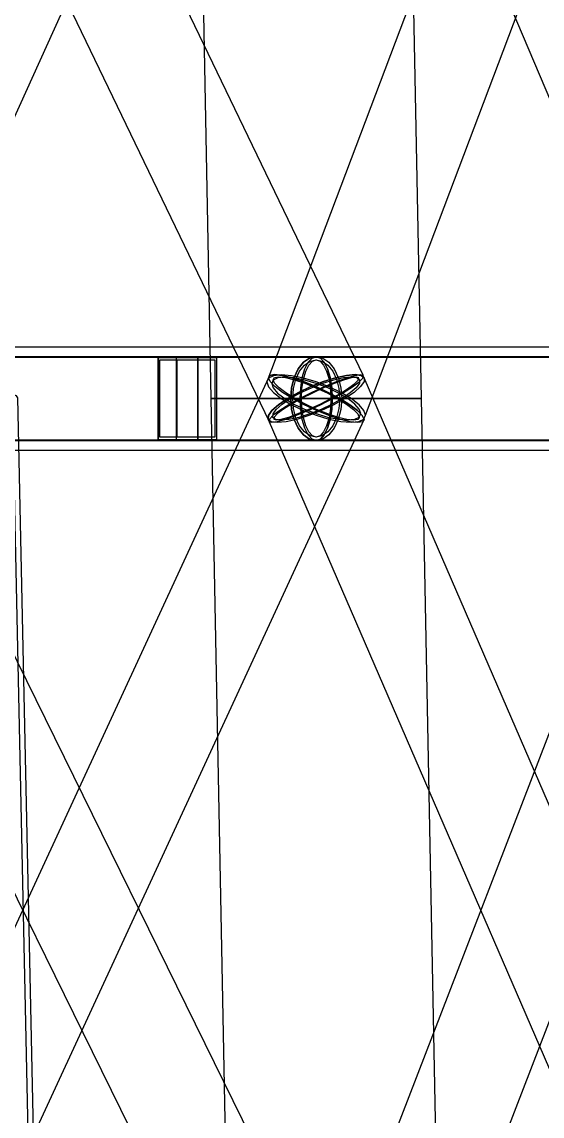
# Model space of a CAD drawing. Header units: millimetres. Extents: x -123812 to 252100, y -3000 to 639000.
# Drawn here: x 3463 to 5984, y 471519 to 476827 of the extents above; entities that cross this region are included whole.
import ezdxf

# ---------------------------------------------------------------- set-up
doc = ezdxf.new("R2010")
doc.units = ezdxf.units.MM
doc.layers.add('D-STR-STRC', color=7, linetype='Continuous', lineweight=25)

msp = doc.modelspace()

# ---------------------------------------------------------------- linework, layer by layer
at = {"layer": 'D-STR-STRC'}
for points in [[(2251.9, 479889.1), (4660.5, 474889.1), (4673.6, 474885.2), (4701.4, 474889.1), (4742, 474900.5), (4792.6, 474918.8), (4849.7, 474942.6), (4909.5, 474970.3), (4968, 475000), (5021, 475029.7), (5065, 475057.4), (5097, 475081.2), (5114.9, 475099.5), (5117.3, 475110.9), (2708.8, 480110.9)], [(2763.1, 474900.5), (5024.1, 479900.5), (5015.7, 479918.8), (4992.1, 479942.6), (4954.8, 479970.3), (4906.4, 480000), (4850.2, 480029.7), (4790, 480057.4), (4729.9, 480081.2), (4674, 480099.5), (4626.1, 480110.9), (4589.6, 480114.8), (4566.7, 480110.9), (4559.2, 480099.5), (2298.3, 475099.5)], [(4557.9, 479900.5), (6680.2, 474900.5), (6694.8, 474889.1), (6724.2, 474885.2), (6766.6, 474889.1), (6819.1, 474900.5), (6878, 474918.8), (6939.3, 474942.6), (6999, 474970.3), (7052.8, 475000), (7097.2, 475029.7), (7129, 475057.4), (7146.3, 475081.2), (7147.7, 475099.5), (5025.4, 480099.5)], [(6537.3, 480081.2), (4649.7, 475081.2), (4657.7, 475057.4), (4681.5, 475029.7), (4719.4, 475000), (4768.8, 474970.3), (4826.5, 474942.6), (4888.3, 474918.8), (4950.3, 474900.5), (5008, 474889.1), (5057.6, 474885.2), (5095.7, 474889.1), (5119.8, 474900.5), (5128.1, 474918.8), (7015.6, 479918.8)], [(2530.7, 474796.8), (4888.9, 474796.8), (4909, 474803.7), (4927.8, 474824), (4943.9, 474856.3), (4956.2, 474898.4), (4964, 474947.4), (4966.7, 475000), (4964, 475052.6), (4956.2, 475101.6), (4943.9, 475143.7), (4927.8, 475176), (4909, 475196.3), (4888.9, 475203.2), (2530.7, 475203.2)], [(2530.7, 474796.8), (4888.9, 474796.8), (4909, 474803.7), (4927.8, 474824), (4943.9, 474856.3), (4956.2, 474898.4), (4964, 474947.4), (4966.7, 475000), (4964, 475052.6), (4956.2, 475101.6), (4943.9, 475143.7), (4927.8, 475176), (4909, 475196.3), (4888.9, 475203.2), (2530.7, 475203.2)], [(6913.9, 475203.2), (4888.9, 475203.2), (4856.9, 475196.3), (4827, 475176), (4801.4, 475143.7), (4781.8, 475101.6), (4769.4, 475052.6), (4765.2, 475000), (4769.4, 474947.4), (4781.8, 474898.4), (4801.4, 474856.3), (4827, 474824), (4856.9, 474803.7), (4888.9, 474796.8), (6913.9, 474796.8)], [(6913.9, 475203.2), (4888.9, 475203.2), (4856.9, 475196.3), (4827, 475176), (4801.4, 475143.7), (4781.8, 475101.6), (4769.4, 475052.6), (4765.2, 475000), (4769.4, 474947.4), (4781.8, 474898.4), (4801.4, 474856.3), (4827, 474824), (4856.9, 474803.7), (4888.9, 474796.8), (6913.9, 474796.8)], [(2812.7, 469899), (5120.6, 474899), (5112.2, 474917.5), (5088.7, 474941.7), (5051.6, 474969.8), (5003.3, 475000), (4947.3, 475030.2), (4887.3, 475058.3), (4827.4, 475082.5), (4771.7, 475101), (4723.9, 475112.7), (4687.5, 475116.7), (4664.7, 475112.7), (4657.2, 475101), (2349.3, 470101)], [(7284.5, 470101), (5121.9, 475101), (5107.2, 475112.7), (5077.6, 475116.7), (5035.2, 475112.7), (4982.8, 475101), (4923.9, 475082.5), (4862.7, 475058.3), (4803.3, 475030.2), (4749.7, 475000), (4705.6, 474969.8), (4674, 474941.7), (4657, 474917.5), (4655.8, 474899), (6818.4, 469899)], [(5224.7, 469917.5), (7152.6, 474917.5), (7144.6, 474941.7), (7120.9, 474969.8), (7083.2, 475000), (7033.8, 475030.2), (6976.4, 475058.3), (6914.6, 475082.5), (6852.8, 475101), (6795.2, 475112.7), (6745.7, 475116.7), (6707.6, 475112.7), (6683.6, 475101), (6675.3, 475082.5), (4747.5, 470082.5)], [(2303.1, 474887.3), (4758.5, 469887.3), (4771.8, 469883.3), (4799.7, 469887.3), (4840.2, 469899), (4890.7, 469917.5), (4947.7, 469941.7), (5007.4, 469969.8), (5065.5, 470000), (5118.3, 470030.2), (5162.1, 470058.3), (5193.8, 470082.5), (5211.4, 470101), (5213.7, 470112.7), (2758.2, 475112.7)], [(3975.3, 450004.2), (3442.9, 475004.2), (3436, 475012.5), (3415.7, 475019.9), (3383.4, 475025.9), (3341.4, 475030.2), (3292.4, 475032.5), (3239.8, 475032.5), (3187.2, 475030.3), (3138.2, 475026), (3096.1, 475020), (3063.8, 475012.6), (3043.6, 475004.3), (3036.6, 474995.8), (3569, 449995.8)]]:
    msp.add_lwpolyline(points, dxfattribs=at)
for points in [[(4282.1, 480000), (4378.8, 475000), (5399, 475000), (5301.3, 480000)], [(4282.1, 480000), (4378.8, 475000), (5399, 475000), (5301.3, 480000)], [(3114.8, 474750), (7511, 474750), (7511, 475250), (3114.8, 475250)], [(3114.8, 474750), (7511, 474750), (7511, 475250), (3114.8, 475250)], [(-51.8, 474800), (4316, 474800), (4316, 475200), (-51.8, 475200)], [(-51.8, 474800), (4316, 474800), (4316, 475200), (-51.8, 475200)], [(4122.9, 474800), (7527.4, 474800), (7527.4, 475200), (4122.9, 475200)], [(4122.9, 475200), (4405.7, 475200), (4405.7, 474800), (4122.9, 474800)], [(4122.9, 474800), (7527.4, 474800), (7527.4, 475200), (4122.9, 475200)], [(4122.9, 475200), (4405.7, 475200), (4405.7, 474800), (4122.9, 474800)], [(4131.3, 475188), (4397.2, 475188), (4397.2, 474812), (4131.3, 474812)], [(4131.3, 475188), (4397.2, 475188), (4397.2, 474812), (4131.3, 474812)], [(4212.5, 475200), (4316, 475200), (4316, 474800), (4212.5, 474800)], [(4212.5, 475200), (4316, 475200), (4316, 474800), (4212.5, 474800)], [(4215.6, 475188), (4312.9, 475188), (4312.9, 474812), (4215.6, 474812)], [(4215.6, 475188), (4312.9, 475188), (4312.9, 474812), (4215.6, 474812)], [(5012.6, 475000), (5008.4, 474947.4), (4996, 474898.4), (4976.4, 474856.3), (4950.7, 474824), (4920.9, 474803.7), (4888.9, 474796.8), (4856.9, 474803.7), (4827, 474824), (4801.4, 474856.3), (4781.8, 474898.4), (4769.4, 474947.4), (4765.2, 475000), (4769.4, 475052.6), (4781.8, 475101.6), (4801.4, 475143.7), (4827, 475176), (4856.9, 475196.3), (4888.9, 475203.2), (4920.9, 475196.3), (4950.7, 475176), (4976.4, 475143.7), (4996, 475101.6), (5008.4, 475052.6)], [(5012.6, 475000), (5008.4, 474947.4), (4996, 474898.4), (4976.4, 474856.3), (4950.7, 474824), (4920.9, 474803.7), (4888.9, 474796.8), (4856.9, 474803.7), (4827, 474824), (4801.4, 474856.3), (4781.8, 474898.4), (4769.4, 474947.4), (4765.2, 475000), (4769.4, 475052.6), (4781.8, 475101.6), (4801.4, 475143.7), (4827, 475176), (4856.9, 475196.3), (4888.9, 475203.2), (4920.9, 475196.3), (4950.7, 475176), (4976.4, 475143.7), (4996, 475101.6), (5008.4, 475052.6)], [(5002.8, 475000), (4999, 474951.5), (4987.6, 474906.4), (4969.5, 474867.6), (4945.9, 474837.9), (4918.4, 474819.2), (4888.9, 474812.8), (4859.4, 474819.2), (4831.9, 474837.9), (4808.3, 474867.6), (4790.2, 474906.4), (4778.8, 474951.5), (4774.9, 475000), (4778.8, 475048.5), (4790.2, 475093.6), (4808.3, 475132.4), (4831.9, 475162.1), (4859.4, 475180.8), (4888.9, 475187.2), (4918.4, 475180.8), (4945.9, 475162.1), (4969.5, 475132.4), (4987.6, 475093.6), (4999, 475048.5)], [(5002.8, 475000), (4999, 474951.5), (4987.6, 474906.4), (4969.5, 474867.6), (4945.9, 474837.9), (4918.4, 474819.2), (4888.9, 474812.8), (4859.4, 474819.2), (4831.9, 474837.9), (4808.3, 474867.6), (4790.2, 474906.4), (4778.8, 474951.5), (4774.9, 475000), (4778.8, 475048.5), (4790.2, 475093.6), (4808.3, 475132.4), (4831.9, 475162.1), (4859.4, 475180.8), (4888.9, 475187.2), (4918.4, 475180.8), (4945.9, 475162.1), (4969.5, 475132.4), (4987.6, 475093.6), (4999, 475048.5)], [(4966.7, 475000), (4964, 474947.4), (4956.2, 474898.4), (4943.9, 474856.3), (4927.8, 474824), (4909, 474803.7), (4888.9, 474796.8), (4868.8, 474803.7), (4850, 474824), (4833.9, 474856.3), (4821.5, 474898.4), (4813.8, 474947.4), (4811.1, 475000), (4813.8, 475052.6), (4821.5, 475101.6), (4833.9, 475143.7), (4850, 475176), (4868.8, 475196.3), (4888.9, 475203.2), (4909, 475196.3), (4927.8, 475176), (4943.9, 475143.7), (4956.2, 475101.6), (4964, 475052.6)], [(4966.7, 475000), (4964, 474947.4), (4956.2, 474898.4), (4943.9, 474856.3), (4927.8, 474824), (4909, 474803.7), (4888.9, 474796.8), (4868.8, 474803.7), (4850, 474824), (4833.9, 474856.3), (4821.5, 474898.4), (4813.8, 474947.4), (4811.1, 475000), (4813.8, 475052.6), (4821.5, 475101.6), (4833.9, 475143.7), (4850, 475176), (4868.8, 475196.3), (4888.9, 475203.2), (4909, 475196.3), (4927.8, 475176), (4943.9, 475143.7), (4956.2, 475101.6), (4964, 475052.6)], [(4960.5, 475000), (4958.1, 474951.5), (4950.9, 474906.4), (4939.5, 474867.6), (4924.7, 474837.9), (4907.4, 474819.2), (4888.9, 474812.8), (4870.3, 474819.2), (4853.1, 474837.9), (4838.2, 474867.6), (4826.8, 474906.4), (4819.7, 474951.5), (4817.3, 475000), (4819.7, 475048.5), (4826.8, 475093.6), (4838.2, 475132.4), (4853.1, 475162.1), (4870.3, 475180.8), (4888.9, 475187.2), (4907.4, 475180.8), (4924.7, 475162.1), (4939.5, 475132.4), (4950.9, 475093.6), (4958.1, 475048.5)], [(4960.5, 475000), (4958.1, 474951.5), (4950.9, 474906.4), (4939.5, 474867.6), (4924.7, 474837.9), (4907.4, 474819.2), (4888.9, 474812.8), (4870.3, 474819.2), (4853.1, 474837.9), (4838.2, 474867.6), (4826.8, 474906.4), (4819.7, 474951.5), (4817.3, 475000), (4819.7, 475048.5), (4826.8, 475093.6), (4838.2, 475132.4), (4853.1, 475162.1), (4870.3, 475180.8), (4888.9, 475187.2), (4907.4, 475180.8), (4924.7, 475162.1), (4939.5, 475132.4), (4950.9, 475093.6), (4958.1, 475048.5)], [(5028.1, 475000), (4974.5, 474969.8), (4915, 474941.7), (4853.8, 474917.5), (4795, 474899), (4742.6, 474887.3), (4700.1, 474883.3), (4670.6, 474887.3), (4655.8, 474899), (4657, 474917.5), (4674, 474941.7), (4705.6, 474969.8), (4749.7, 475000), (4803.3, 475030.2), (4862.7, 475058.3), (4923.9, 475082.5), (4982.8, 475101), (5035.2, 475112.7), (5077.6, 475116.7), (5107.2, 475112.7), (5121.9, 475101), (5120.8, 475082.5), (5103.8, 475058.3), (5072.2, 475030.2)], [(5003.3, 475000), (5051.6, 474969.8), (5088.7, 474941.7), (5112.2, 474917.5), (5120.6, 474899), (5113.1, 474887.3), (5090.3, 474883.3), (5053.8, 474887.3), (5006.1, 474899), (4950.4, 474917.5), (4890.5, 474941.7), (4830.5, 474969.8), (4774.5, 475000), (4726.2, 475030.2), (4689.1, 475058.3), (4665.5, 475082.5), (4657.2, 475101), (4664.7, 475112.7), (4687.5, 475116.7), (4723.9, 475112.7), (4771.7, 475101), (4827.4, 475082.5), (4887.3, 475058.3), (4947.3, 475030.2)], [(4719.4, 475000), (4768.8, 474970.3), (4826.5, 474942.6), (4888.3, 474918.8), (4950.3, 474900.5), (5008, 474889.1), (5057.6, 474885.2), (5095.7, 474889.1), (5119.8, 474900.5), (5128.1, 474918.8), (5120, 474942.6), (5096.3, 474970.3), (5058.4, 475000), (5008.9, 475029.7), (4951.3, 475057.4), (4889.4, 475081.2), (4827.5, 475099.5), (4769.8, 475110.9), (4720.2, 475114.8), (4682, 475110.9), (4658, 475099.5), (4649.7, 475081.2), (4657.7, 475057.4), (4681.5, 475029.7)], [(4809.8, 475000), (4756.8, 474970.3), (4712.8, 474942.6), (4680.7, 474918.8), (4662.9, 474900.5), (4660.5, 474889.1), (4673.6, 474885.2), (4701.4, 474889.1), (4742, 474900.5), (4792.6, 474918.8), (4849.7, 474942.6), (4909.5, 474970.3), (4968, 475000), (5021, 475029.7), (5065, 475057.4), (5097, 475081.2), (5114.9, 475099.5), (5117.3, 475110.9), (5104.2, 475114.8), (5076.4, 475110.9), (5035.8, 475099.5), (4985.2, 475081.2), (4928.1, 475057.4), (4868.2, 475029.7)], [(4736.1, 475000), (4780.6, 474973.2), (4832.6, 474948.2), (4888.4, 474926.8), (4944.2, 474910.3), (4996.3, 474900), (5041, 474896.5), (5075.4, 474900), (5097, 474910.3), (5104.5, 474926.8), (5097.3, 474948.2), (5075.9, 474973.2), (5041.7, 475000), (4997.1, 475026.8), (4945.2, 475051.8), (4889.4, 475073.2), (4833.6, 475089.7), (4781.5, 475100), (4736.8, 475103.5), (4702.4, 475100), (4680.7, 475089.7), (4673.3, 475073.2), (4680.5, 475051.8), (4701.9, 475026.8)], [(5014.4, 475000), (4966, 474972.8), (4912.5, 474947.4), (4857.3, 474925.6), (4804.3, 474908.9), (4757, 474898.4), (4718.7, 474894.8), (4692, 474898.4), (4678.8, 474908.9), (4679.8, 474925.6), (4695.1, 474947.4), (4723.7, 474972.8), (4763.4, 475000), (4811.7, 475027.2), (4865.3, 475052.6), (4920.5, 475074.4), (4973.5, 475091.1), (5020.8, 475101.6), (5059.1, 475105.2), (5085.7, 475101.6), (5099, 475091.1), (5097.9, 475074.4), (5082.6, 475052.6), (5054.1, 475027.2)], [(4992.1, 475000), (5035.5, 474972.8), (5069, 474947.4), (5090.3, 474925.6), (5097.7, 474908.9), (5091, 474898.4), (5070.5, 474894.8), (5037.6, 474898.4), (4994.6, 474908.9), (4944.4, 474925.6), (4890.3, 474947.4), (4836.2, 474972.8), (4785.7, 475000), (4742.2, 475027.2), (4708.7, 475052.6), (4687.5, 475074.4), (4680, 475091.1), (4686.8, 475101.6), (4707.3, 475105.2), (4740.2, 475101.6), (4783.2, 475091.1), (4833.4, 475074.4), (4887.4, 475052.6), (4941.5, 475027.2)], [(4817.6, 475000), (4769.8, 474973.2), (4730.1, 474948.2), (4701.2, 474926.8), (4685.1, 474910.3), (4682.9, 474900), (4694.8, 474896.5), (4719.8, 474900), (4756.4, 474910.3), (4802, 474926.8), (4853.6, 474948.2), (4907.5, 474973.2), (4960.2, 475000), (5008, 475026.8), (5047.7, 475051.8), (5076.6, 475073.2), (5092.6, 475089.7), (5094.8, 475100), (5083, 475103.5), (5057.9, 475100), (5021.3, 475089.7), (4975.7, 475073.2), (4924.2, 475051.8), (4870.3, 475026.8)], [(3062, 475000), (3594.4, 450000), (3950, 450000), (3417.6, 475000)], [(3062, 475000), (3594.4, 450000), (3950, 450000), (3417.6, 475000)], [(4378.8, 475000), (4475.6, 470000), (5496.6, 470000), (5399, 475000)], [(5399, 475000), (5381.6, 475000), (5330.6, 475000), (5249.6, 475000), (5143.9, 475000), (5020.9, 475000), (4888.9, 475000), (4756.9, 475000), (4633.9, 475000), (4528.2, 475000), (4447.2, 475000), (4396.2, 475000), (4378.8, 475000), (4396.2, 475000), (4447.2, 475000), (4528.2, 475000), (4633.9, 475000), (4756.9, 475000), (4888.9, 475000), (5020.9, 475000), (5143.9, 475000), (5249.6, 475000), (5330.6, 475000), (5381.6, 475000)], [(4378.8, 475000), (4475.6, 470000), (5496.6, 470000), (5399, 475000)], [(5399, 475000), (5381.6, 475000), (5330.6, 475000), (5249.6, 475000), (5143.9, 475000), (5020.9, 475000), (4888.9, 475000), (4756.9, 475000), (4633.9, 475000), (4528.2, 475000), (4447.2, 475000), (4396.2, 475000), (4378.8, 475000), (4396.2, 475000), (4447.2, 475000), (4528.2, 475000), (4633.9, 475000), (4756.9, 475000), (4888.9, 475000), (5020.9, 475000), (5143.9, 475000), (5249.6, 475000), (5330.6, 475000), (5381.6, 475000)]]:
    msp.add_lwpolyline(points, close=True, dxfattribs=at)

doc.saveas('drawing.dxf')
